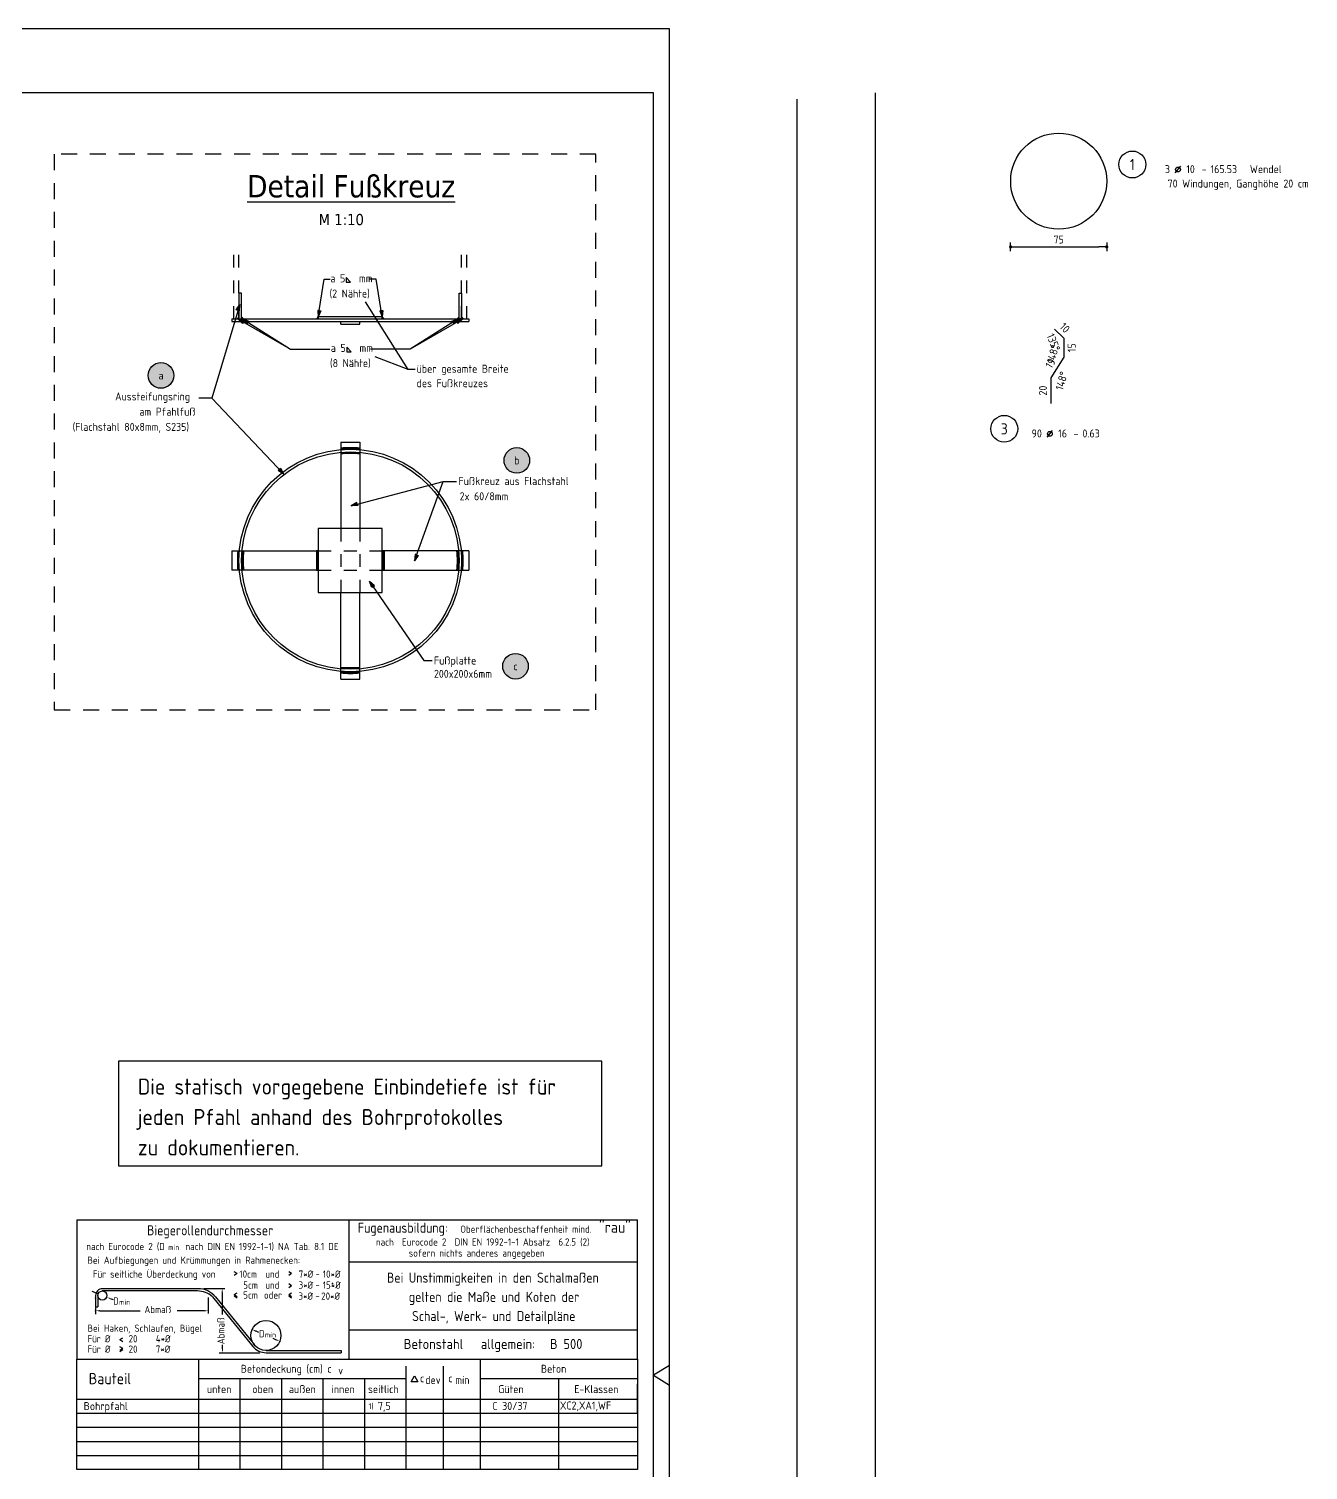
# Model space of a CAD drawing. Extents: x 37.9 to 57.7, y 18.9 to 39.9.
# Drawn here: x 47.76 to 57.74, y 28.67 to 39.92 of the extents above; entities that cross this region are included whole.
import ezdxf
from ezdxf.enums import TextEntityAlignment as Align

# ---------------------------------------------------------------- set-up
doc = ezdxf.new("R2010")
doc.units = 0
doc.header["$LTSCALE"] = 0.25
for name, pattern in [('AUSGEZOGEN', [1000.01, 1000, 0.01]), ('DOT', [0.175, 0.05, -0.125]), ('PUNKT', [0.175, 0.05, -0.125]), ('STRICHLINIE', [0.75, 0.5, -0.25])]:
    doc.linetypes.add(name, pattern=pattern)
for name, color, linetype in [('1__LINE_ACI_7', 7, 'Continuous'), ('DETAIL', 7, 'Continuous'), ('DRUEBER', 7, 'Continuous'), ('grau_hell', 7, 'Continuous'), ('HILFE', 7, 'Continuous'), ('MASSE', 7, 'Continuous'), ('OBJEKT', 7, 'Continuous'), ('POS', 7, 'Continuous'), ('RAHMEN', 7, 'Continuous'), ('RND', 7, 'Continuous'), ('TEXT', 7, 'Continuous')]:
    doc.layers.add(name, color=color, linetype=linetype)
doc.styles.add('helv', font='tahoma.ttf')
doc.styles.add('txt', font='isocp.shx')
doc.dimstyles.new('DOT_I', dxfattribs={"dimscale": 0.25, "dimtxt": 0.25, "dimasz": 0.25, "dimexe": 0.1, "dimexo": 0.3, "dimgap": 0.1, "dimtad": 1, "dimdec": 3, "dimzin": 3, "dimtxsty": 'txt', "dimblk": 'DOT', "dimblk1": 'DOT', "dimblk2": 'DOT', "dimsah": 1, "dimcen": 0.1, "dimse1": 1, "dimse2": 1, "dimazin": 0, "dimtfac": 1, "dimtdec": 4, "dimtix": 1, "dimtmove": 2, "dimatfit": 3, "dimfxl": 0, "dimtvp": 1, "dimtolj": 1, "dimtzin": 0, "dimarcsym": 0})

# ---------------------------------------------------------------- blocks, each defined once
blk = doc.blocks.new('DINA1')
at = {"layer": 'RAHMEN'}
for p, q in [((0, 59.4), (0, 0)), ((84.1, 59.4), (0, 59.4))]:
    blk.add_line(p, q, dxfattribs=at)
at = {"layer": 'RAHMEN', "color": 7, "linetype": 'Continuous'}
for p, q in [((41.74, 59.4), (42.05, 58.9)), ((42.05, 58.9), (42.36, 59.4))]:
    blk.add_line(p, q, dxfattribs=at)
at = {"layer": 'RAHMEN', "color": 5}
for p, q in [((2, 58.9), (2, 0.5)), ((83.6, 58.9), (2, 58.9))]:
    blk.add_line(p, q, dxfattribs=at)
blk = doc.blocks.new('RND_AUSZ')
at = {"layer": 'RND', "color": 7, "linetype": 'Continuous'}
blk.add_line((1.341, 0.262), (1.509, 0.466), dxfattribs=at)
at = {"layer": 'RND', "color": 1, "linetype": 'Continuous'}
blk.add_circle((0, 0.52), 0.42, dxfattribs=at)
at = {"layer": 'RND', "color": 7, "linetype": 'Continuous'}
blk.add_circle((1.425, 0.364), 0.075, dxfattribs=at)
at = {"layer": 'RND', "color": 7, "linetype": 'Continuous', "style": 'txt'}
blk.add_text('-', height=0.25, dxfattribs=at).set_placement((2.163, 0.25))
for tag, p in [('WIEOFT', (-0.536, 0.25)), ('STK', (1.174, 0.25))]:
    blk.add_attdef(tag, text='', height=0.25, dxfattribs=at).set_placement(p, align=Align.RIGHT)
at = {"layer": 'RND', "color": 1, "linetype": 'Continuous', "style": 'txt'}
blk.add_attdef('POS', text='', height=0.35, dxfattribs=at).set_placement((0, 0.52), align=Align.MIDDLE)
at = {"layer": 'RND', "color": 7, "linetype": 'Continuous', "style": 'txt'}
for tag, p in [('DS', (1.683, 0.25)), ('LANG', (2.441, 0.25)), ('TEXT', (3.669, 0.25))]:
    blk.add_attdef(tag, p, '', height=0.25, dxfattribs=at)
blk = doc.blocks.new('DOT')
at = {"layer": 'MASSE', "color": 7, "linetype": 'Continuous'}
for p, q in [((0, 0), (-1, 0)), ((0, 0.54), (0, -0.54))]:
    blk.add_line(p, q, dxfattribs=at)
at = {"layer": 'MASSE', "color": 7, "linetype": 'Continuous', "const_width": 0.2}
blk.add_lwpolyline([(-0.1, 0, 1), (0.1, 0, 1)], format="xyb", close=True, dxfattribs=at)
blk = doc.blocks.new('*D31')
at = {"layer": 'Defpoints', "color": 0, "linetype": 'AUSGEZOGEN', "transparency": 16777216}
for p in [(55.419, 38.531), (56.169, 38.531), (56.169, 38.218)]:
    blk.add_point(p, dxfattribs=at)
at = {"layer": 'RND', "color": 0, "linetype": 'AUSGEZOGEN', "lineweight": -2, "transparency": 16777216}
blk.add_line((55.482, 38.218), (56.107, 38.218), dxfattribs=at)
at = {"layer": 'RND', "color": 0, "linetype": 'AUSGEZOGEN', "lineweight": -2, "transparency": 16777216, "xscale": 0.0625, "yscale": 0.0625, "zscale": 0.0625, "rotation": 180}
blk.add_blockref('DOT', (55.419, 38.218), dxfattribs=at)
at = {"layer": 'RND', "color": 0, "linetype": 'AUSGEZOGEN', "lineweight": -2, "transparency": 16777216, "xscale": 0.0625, "yscale": 0.0625, "zscale": 0.0625}
blk.add_blockref('DOT', (56.169, 38.218), dxfattribs=at)
at = {"layer": 'RND', "color": 0, "linetype": 'AUSGEZOGEN', "transparency": 16777216, "insert": (55.794, 38.275), "char_height": 0.0625, "attachment_point": 5, "style": 'txt'}
blk.add_mtext('\\A1;75', dxfattribs=at)
blk = doc.blocks.new('Pfeillinie')
at = {"layer": 'TEXT', "linetype": 'Continuous'}
blk.add_hatch(color=7, dxfattribs=at).paths.add_polyline_path([(0, 0), (-0.8, 0.2), (-0.8, 0), (-0.8, -0.2)])
at = {"layer": 'TEXT', "color": 7, "linetype": 'Continuous'}
for p, q in [((-0.8, 0), (-0.8, 0.2)), ((-0.8, 0.2), (0, 0)), ((-0.8, 0), (-0.8, -0.2)), ((-0.8, -0.2), (0, 0))]:
    blk.add_line(p, q, dxfattribs=at)
blk = doc.blocks.new('pos_ausz')
at = {"layer": 'grau_hell', "true_color": 0xfcfcfc}
blk.add_hatch(color=7, dxfattribs=at).paths.add_polyline_path([(-0.4, 0, 1), (0.4, 0, 1)])
at = {"layer": 'POS', "color": 1, "linetype": 'Continuous'}
blk.add_circle((0, 0), 0.4, dxfattribs=at)
at = {"layer": 'POS', "color": 7, "linetype": 'Continuous', "style": 'txt'}
blk.add_attdef('POSNAME', text='', height=0.25, dxfattribs=at).set_placement((0, 0), align=Align.MIDDLE)
blk.add_attdef('POSABM', (0.6, 0.05), '', height=0.25, dxfattribs=at)
blk = doc.blocks.new('*D38')
at = {"layer": 'Defpoints', "color": 0, "linetype": 'AUSGEZOGEN', "transparency": 16777216}
for p in [(55.783, 37.506), (55.798, 37.541), (55.833, 37.506), (55.833, 37.431)]:
    blk.add_point(p, dxfattribs=at)
at = {"layer": 'RND', "color": 0, "linetype": 'AUSGEZOGEN', "transparency": 16777216, "insert": (55.753, 37.472), "char_height": 0.0625, "attachment_point": 5, "rotation": 292.5, "style": 'txt'}
blk.add_mtext('\\A1;135°', dxfattribs=at)
blk = doc.blocks.new('*D39')
at = {"layer": 'Defpoints', "color": 0, "linetype": 'AUSGEZOGEN', "transparency": 16777216}
for p in [(55.795, 37.388), (55.833, 37.431), (55.783, 37.276), (55.833, 37.356)]:
    blk.add_point(p, dxfattribs=at)
at = {"layer": 'RND', "color": 0, "linetype": 'AUSGEZOGEN', "transparency": 16777216, "insert": (55.749, 37.38), "char_height": 0.0625, "attachment_point": 5, "rotation": 73.9973, "style": 'txt'}
blk.add_mtext('\\A1;148°', dxfattribs=at)
blk = doc.blocks.new('*D40')
at = {"layer": 'Defpoints', "color": 0, "linetype": 'AUSGEZOGEN', "transparency": 16777216}
for p in [(55.783, 37.276), (55.733, 37.196), (55.771, 37.163), (55.733, 37.096)]:
    blk.add_point(p, dxfattribs=at)
at = {"layer": 'RND', "color": 0, "linetype": 'AUSGEZOGEN', "transparency": 16777216, "insert": (55.817, 37.172), "char_height": 0.0625, "attachment_point": 5, "rotation": 73.9973, "style": 'txt'}
blk.add_mtext('\\A1;148°', dxfattribs=at)

msp = doc.modelspace()

# ---------------------------------------------------------------- linework, layer by layer
at = {"layer": '1__LINE_ACI_7'}
for p, q in [((49.3838, 37.6584), (49.3959, 37.6584)), ((49.3866, 37.6612), (49.3959, 37.6612)), ((49.3894, 37.664), (49.3959, 37.664)), ((49.3922, 37.6668), (49.3959, 37.6668)), ((49.395, 37.6696), (49.3959, 37.6696)), ((49.4169, 37.6696), (49.4159, 37.6696)), ((49.4196, 37.6668), (49.4159, 37.6668)), ((49.4225, 37.664), (49.4159, 37.664)), ((49.4253, 37.6612), (49.4159, 37.6612)), ((49.4281, 37.6584), (49.4159, 37.6584)), ((50.0025, 37.6584), (50.0147, 37.6584)), ((50.0053, 37.6612), (50.0147, 37.6612)), ((50.0081, 37.664), (50.0147, 37.664)), ((50.0109, 37.6668), (50.0147, 37.6668)), ((50.0137, 37.6696), (50.0147, 37.6696)), ((50.5156, 37.6696), (50.5147, 37.6696)), ((50.5184, 37.6668), (50.5147, 37.6668)), ((50.5213, 37.664), (50.5147, 37.664)), ((50.5241, 37.6612), (50.5147, 37.6612)), ((50.5268, 37.6584), (50.5147, 37.6584)), ((51.1013, 37.6584), (51.1134, 37.6584)), ((51.1041, 37.6612), (51.1134, 37.6612)), ((51.1069, 37.664), (51.1134, 37.664)), ((51.1097, 37.6668), (51.1134, 37.6668)), ((51.1125, 37.6696), (51.1134, 37.6696)), ((51.1344, 37.6696), (51.1334, 37.6696)), ((51.1371, 37.6668), (51.1334, 37.6668)), ((51.14, 37.664), (51.1334, 37.664)), ((51.1428, 37.6612), (51.1334, 37.6612)), ((51.1456, 37.6584), (51.1334, 37.6584)), ((50.1916, 36.6465), (50.1916, 36.634)), ((50.1916, 36.6139), (50.1916, 36.6013)), ((50.1944, 36.6468), (50.1944, 36.6342)), ((50.1944, 36.6141), (50.1944, 36.6016)), ((50.1973, 36.647), (50.1973, 36.6345)), ((50.1973, 36.6144), (50.1973, 36.6018)), ((50.2001, 36.6472), (50.2001, 36.6347)), ((50.2001, 36.6146), (50.2001, 36.602)), ((50.2028, 36.6474), (50.2028, 36.6349)), ((50.2028, 36.6148), (50.2028, 36.6023)), ((50.2057, 36.6477), (50.2057, 36.6351)), ((50.2057, 36.615), (50.2057, 36.6025)), ((50.2085, 36.6478), (50.2085, 36.6353)), ((50.2085, 36.6152), (50.2085, 36.6027)), ((50.2112, 36.648), (50.2112, 36.6355)), ((50.2112, 36.6154), (50.2112, 36.6029)), ((50.2141, 36.6482), (50.2141, 36.6357)), ((50.2141, 36.6156), (50.2141, 36.603)), ((50.2169, 36.6484), (50.2169, 36.6359)), ((50.2169, 36.6157), (50.2169, 36.6032)), ((50.2197, 36.6485), (50.2197, 36.636)), ((50.2197, 36.6159), (50.2197, 36.6034)), ((50.2225, 36.6487), (50.2225, 36.6362)), ((50.2225, 36.616), (50.2225, 36.6035)), ((50.2253, 36.6488), (50.2253, 36.6363)), ((50.2253, 36.6162), (50.2253, 36.6037)), ((50.2282, 36.6489), (50.2282, 36.6364)), ((50.2282, 36.6163), (50.2282, 36.6038)), ((50.231, 36.6491), (50.231, 36.6366)), ((50.231, 36.6164), (50.231, 36.6039)), ((50.2337, 36.6492), (50.2337, 36.6367)), ((50.2337, 36.6165), (50.2337, 36.604)), ((50.2366, 36.6493), (50.2366, 36.6368)), ((50.2366, 36.6166), (50.2366, 36.6041)), ((50.2394, 36.6494), (50.2394, 36.6369)), ((50.2394, 36.6167), (50.2394, 36.6042)), ((50.2422, 36.6494), (50.2422, 36.6369)), ((50.2422, 36.6168), (50.2422, 36.6043)), ((50.245, 36.6495), (50.245, 36.637)), ((50.245, 36.6169), (50.245, 36.6044)), ((50.2478, 36.6496), (50.2478, 36.6371)), ((50.2478, 36.6169), (50.2478, 36.6044)), ((50.2506, 36.6496), (50.2506, 36.6371)), ((50.2506, 36.617), (50.2506, 36.6045)), ((50.2535, 36.6497), (50.2535, 36.6372)), ((50.2535, 36.617), (50.2535, 36.6045)), ((50.2562, 36.6497), (50.2562, 36.6372)), ((50.2562, 36.6171), (50.2562, 36.6046)), ((50.259, 36.6497), (50.259, 36.6372)), ((50.259, 36.6171), (50.259, 36.6046)), ((50.2619, 36.6497), (50.2619, 36.6372)), ((50.2619, 36.6171), (50.2619, 36.6046)), ((50.2647, 36.6497), (50.2647, 36.6372)), ((50.2647, 36.6171), (50.2647, 36.6046)), ((50.2674, 36.6497), (50.2674, 36.6372)), ((50.2674, 36.6171), (50.2674, 36.6046)), ((50.2703, 36.6497), (50.2703, 36.6372)), ((50.2703, 36.6171), (50.2703, 36.6046)), ((50.2731, 36.6497), (50.2731, 36.6372)), ((50.2731, 36.6171), (50.2731, 36.6046)), ((50.2759, 36.6497), (50.2759, 36.6372)), ((50.2759, 36.617), (50.2759, 36.6045)), ((50.2787, 36.6496), (50.2787, 36.6371)), ((50.2787, 36.617), (50.2787, 36.6045)), ((50.2815, 36.6496), (50.2815, 36.6371)), ((50.2815, 36.6169), (50.2815, 36.6044)), ((50.2843, 36.6495), (50.2843, 36.637)), ((50.2843, 36.6169), (50.2843, 36.6044)), ((50.2871, 36.6494), (50.2871, 36.6369)), ((50.2871, 36.6168), (50.2871, 36.6043)), ((50.2899, 36.6494), (50.2899, 36.6369)), ((50.2899, 36.6167), (50.2899, 36.6042)), ((50.2927, 36.6493), (50.2927, 36.6368)), ((50.2927, 36.6166), (50.2927, 36.6041)), ((50.2956, 36.6492), (50.2956, 36.6367)), ((50.2956, 36.6165), (50.2956, 36.604)), ((50.2984, 36.6491), (50.2984, 36.6366)), ((50.2984, 36.6164), (50.2984, 36.6039)), ((50.3012, 36.6489), (50.3012, 36.6364)), ((50.3012, 36.6163), (50.3012, 36.6038)), ((50.304, 36.6488), (50.304, 36.6363)), ((50.304, 36.6162), (50.304, 36.6037)), ((50.3068, 36.6487), (50.3068, 36.6362)), ((50.3068, 36.616), (50.3068, 36.6035)), ((50.3096, 36.6485), (50.3096, 36.636)), ((50.3096, 36.6159), (50.3096, 36.6034)), ((50.3124, 36.6484), (50.3124, 36.6359)), ((50.3124, 36.6157), (50.3124, 36.6032)), ((50.3152, 36.6482), (50.3152, 36.6357)), ((50.3152, 36.6156), (50.3152, 36.603)), ((50.3181, 36.648), (50.3181, 36.6355)), ((50.3181, 36.6154), (50.3181, 36.6029)), ((50.3209, 36.6479), (50.3209, 36.6353)), ((50.3209, 36.6152), (50.3209, 36.6027)), ((50.3236, 36.6477), (50.3236, 36.6351)), ((50.3236, 36.615), (50.3236, 36.6025)), ((50.3265, 36.6475), (50.3265, 36.6349)), ((50.3265, 36.6148), (50.3265, 36.6023)), ((50.3293, 36.6472), (50.3293, 36.6347)), ((50.3293, 36.6146), (50.3293, 36.602)), ((50.3321, 36.647), (50.3321, 36.6345)), ((50.3321, 36.6144), (50.3321, 36.6018)), ((50.3349, 36.6468), (50.3349, 36.6342)), ((50.3349, 36.6141), (50.3349, 36.6016)), ((50.3377, 36.6465), (50.3377, 36.634)), ((50.3377, 36.6139), (50.3377, 36.6013)), ((49.3838, 35.7911), (49.3963, 35.7911)), ((49.3838, 35.7882), (49.3963, 35.7882)), ((49.3839, 35.7939), (49.3964, 35.7939)), ((49.384, 35.7967), (49.3965, 35.7967)), ((49.3841, 35.7995), (49.3966, 35.7995)), ((49.3842, 35.8023), (49.3967, 35.8023)), ((49.3843, 35.8052), (49.3968, 35.8052)), ((49.3845, 35.808), (49.397, 35.808)), ((49.3846, 35.8107), (49.3971, 35.8107)), ((49.3847, 35.8136), (49.3973, 35.8136)), ((49.3849, 35.8164), (49.3974, 35.8164)), ((49.3851, 35.8192), (49.3976, 35.8192)), ((49.3852, 35.822), (49.3978, 35.822)), ((49.3854, 35.8248), (49.398, 35.8248)), ((49.3856, 35.8276), (49.3981, 35.8276)), ((49.3858, 35.8305), (49.3984, 35.8305)), ((49.386, 35.8332), (49.3986, 35.8332)), ((49.3863, 35.836), (49.3988, 35.836)), ((49.3865, 35.8389), (49.399, 35.8389)), ((49.3867, 35.8417), (49.3993, 35.8417)), ((49.4164, 35.7882), (49.4289, 35.7882)), ((49.4165, 35.7911), (49.429, 35.7911)), ((49.4166, 35.7967), (49.4292, 35.7967)), ((49.4166, 35.7939), (49.4291, 35.7939)), ((49.4167, 35.7995), (49.4293, 35.7995)), ((49.4169, 35.8023), (49.4294, 35.8023)), ((49.417, 35.8052), (49.4295, 35.8052)), ((49.4171, 35.808), (49.4296, 35.808)), ((49.4172, 35.8107), (49.4298, 35.8107)), ((49.4174, 35.8136), (49.4299, 35.8136)), ((49.4175, 35.8164), (49.4301, 35.8164)), ((49.4177, 35.8192), (49.4302, 35.8192)), ((49.4179, 35.822), (49.4304, 35.822)), ((49.4181, 35.8248), (49.4306, 35.8248)), ((49.4183, 35.8276), (49.4308, 35.8276)), ((49.4185, 35.8305), (49.431, 35.8305)), ((49.4187, 35.8332), (49.4312, 35.8332)), ((49.4189, 35.836), (49.4314, 35.836)), ((49.4191, 35.8389), (49.4317, 35.8389)), ((49.4194, 35.8417), (49.4319, 35.8417)), ((50.0034, 35.6936), (50.0034, 35.8436)), ((50.0062, 35.6936), (50.0062, 35.8436)), ((50.009, 35.6936), (50.009, 35.8436)), ((50.0119, 35.6936), (50.0119, 35.8436)), ((50.5175, 35.6936), (50.5175, 35.8436)), ((50.5203, 35.6936), (50.5203, 35.8436)), ((50.5231, 35.6936), (50.5231, 35.8436)), ((50.5259, 35.6936), (50.5259, 35.8436)), ((51.11, 35.8417), (51.0974, 35.8417)), ((51.1102, 35.8389), (51.0977, 35.8389)), ((51.1104, 35.836), (51.0979, 35.836)), ((51.1107, 35.8332), (51.0981, 35.8332)), ((51.1109, 35.8305), (51.0983, 35.8305)), ((51.1111, 35.8276), (51.0986, 35.8276)), ((51.1113, 35.8248), (51.0987, 35.8248)), ((51.1115, 35.822), (51.0989, 35.822)), ((51.1116, 35.8192), (51.0991, 35.8192)), ((51.1118, 35.8164), (51.0993, 35.8164)), ((51.112, 35.8136), (51.0994, 35.8136)), ((51.1121, 35.8107), (51.0996, 35.8107)), ((51.1122, 35.808), (51.0997, 35.808)), ((51.1124, 35.8052), (51.0999, 35.8052)), ((51.1125, 35.8023), (51.1, 35.8023)), ((51.1126, 35.7995), (51.1001, 35.7995)), ((51.1127, 35.7967), (51.1002, 35.7967)), ((51.1128, 35.7939), (51.1003, 35.7939)), ((51.1129, 35.7911), (51.1004, 35.7911)), ((51.1129, 35.7882), (51.1004, 35.7882)), ((51.1426, 35.8417), (51.1301, 35.8417)), ((51.1429, 35.8389), (51.1303, 35.8389)), ((51.1431, 35.836), (51.1306, 35.836)), ((51.1433, 35.8332), (51.1308, 35.8332)), ((51.1435, 35.8305), (51.131, 35.8305)), ((51.1437, 35.8276), (51.1312, 35.8276)), ((51.1439, 35.8248), (51.1314, 35.8248)), ((51.1441, 35.822), (51.1316, 35.822)), ((51.1443, 35.8192), (51.1318, 35.8192)), ((51.1445, 35.8164), (51.1319, 35.8164)), ((51.1446, 35.8136), (51.1321, 35.8136)), ((51.1448, 35.8107), (51.1322, 35.8107)), ((51.1449, 35.808), (51.1324, 35.808)), ((51.145, 35.8052), (51.1325, 35.8052)), ((51.1451, 35.8023), (51.1326, 35.8023)), ((51.1453, 35.7995), (51.1327, 35.7995)), ((51.1454, 35.7967), (51.1328, 35.7967)), ((51.1454, 35.7939), (51.1329, 35.7939)), ((51.1455, 35.7911), (51.133, 35.7911)), ((51.1456, 35.7882), (51.1331, 35.7882)), ((49.3835, 35.7743), (49.396, 35.7743)), ((49.3835, 35.7714), (49.396, 35.7714)), ((49.3835, 35.7686), (49.396, 35.7686)), ((49.3835, 35.7659), (49.396, 35.7659)), ((49.3835, 35.763), (49.396, 35.763)), ((49.3836, 35.7827), (49.3961, 35.7827)), ((49.3836, 35.7798), (49.3961, 35.7798)), ((49.3836, 35.7771), (49.3961, 35.7771)), ((49.3836, 35.7602), (49.3961, 35.7602)), ((49.3836, 35.7574), (49.3961, 35.7574)), ((49.3836, 35.7546), (49.3961, 35.7546)), ((49.3837, 35.7855), (49.3962, 35.7855)), ((49.3837, 35.7518), (49.3962, 35.7518)), ((49.3838, 35.749), (49.3963, 35.749)), ((49.3838, 35.7461), (49.3963, 35.7461)), ((49.3839, 35.7434), (49.3964, 35.7434)), ((49.384, 35.7406), (49.3965, 35.7406)), ((49.3841, 35.7377), (49.3966, 35.7377)), ((49.3842, 35.7349), (49.3967, 35.7349)), ((49.3843, 35.7322), (49.3968, 35.7322)), ((49.3845, 35.7293), (49.397, 35.7293)), ((49.3846, 35.7265), (49.3971, 35.7265)), ((49.3847, 35.7236), (49.3973, 35.7236)), ((49.3849, 35.7209), (49.3974, 35.7209)), ((49.3851, 35.7181), (49.3976, 35.7181)), ((49.3852, 35.7152), (49.3978, 35.7152)), ((49.3854, 35.7124), (49.398, 35.7124)), ((49.3856, 35.7097), (49.3981, 35.7097)), ((49.3858, 35.7068), (49.3984, 35.7068)), ((49.386, 35.704), (49.3986, 35.704)), ((49.3863, 35.7013), (49.3988, 35.7013)), ((49.3865, 35.6984), (49.399, 35.6984)), ((49.3867, 35.6956), (49.3993, 35.6956)), ((49.4162, 35.7771), (49.4287, 35.7771)), ((49.4162, 35.7743), (49.4287, 35.7743)), ((49.4162, 35.7714), (49.4287, 35.7714)), ((49.4162, 35.7686), (49.4287, 35.7686)), ((49.4162, 35.7659), (49.4287, 35.7659)), ((49.4162, 35.763), (49.4287, 35.763)), ((49.4162, 35.7602), (49.4287, 35.7602)), ((49.4163, 35.7855), (49.4288, 35.7855)), ((49.4163, 35.7827), (49.4288, 35.7827)), ((49.4163, 35.7798), (49.4288, 35.7798)), ((49.4163, 35.7574), (49.4288, 35.7574)), ((49.4163, 35.7546), (49.4288, 35.7546)), ((49.4163, 35.7518), (49.4288, 35.7518)), ((49.4164, 35.749), (49.4289, 35.749)), ((49.4165, 35.7461), (49.429, 35.7461)), ((49.4166, 35.7434), (49.4291, 35.7434)), ((49.4166, 35.7406), (49.4292, 35.7406)), ((49.4167, 35.7377), (49.4293, 35.7377)), ((49.4169, 35.7349), (49.4294, 35.7349)), ((49.417, 35.7322), (49.4295, 35.7322)), ((49.4171, 35.7293), (49.4296, 35.7293)), ((49.4172, 35.7265), (49.4298, 35.7265)), ((49.4174, 35.7236), (49.4299, 35.7236)), ((49.4175, 35.7209), (49.4301, 35.7209)), ((49.4177, 35.7181), (49.4302, 35.7181)), ((49.4179, 35.7152), (49.4304, 35.7152)), ((49.4181, 35.7124), (49.4306, 35.7124)), ((49.4183, 35.7097), (49.4308, 35.7097)), ((49.4185, 35.7068), (49.431, 35.7068)), ((49.4187, 35.704), (49.4312, 35.704)), ((49.4189, 35.7013), (49.4314, 35.7013)), ((49.4191, 35.6984), (49.4317, 35.6984)), ((49.4194, 35.6956), (49.4319, 35.6956)), ((51.11, 35.6956), (51.0974, 35.6956)), ((51.1102, 35.6984), (51.0977, 35.6984)), ((51.1104, 35.7013), (51.0979, 35.7013)), ((51.1107, 35.704), (51.0981, 35.704)), ((51.1109, 35.7068), (51.0983, 35.7068)), ((51.1111, 35.7097), (51.0986, 35.7097)), ((51.1113, 35.7124), (51.0987, 35.7124)), ((51.1115, 35.7152), (51.0989, 35.7152)), ((51.1116, 35.7181), (51.0991, 35.7181)), ((51.1118, 35.7209), (51.0993, 35.7209)), ((51.112, 35.7236), (51.0994, 35.7236)), ((51.1121, 35.7265), (51.0996, 35.7265)), ((51.1122, 35.7293), (51.0997, 35.7293)), ((51.1124, 35.7322), (51.0999, 35.7322)), ((51.1125, 35.7349), (51.1, 35.7349)), ((51.1126, 35.7377), (51.1001, 35.7377)), ((51.1127, 35.7406), (51.1002, 35.7406)), ((51.1128, 35.7434), (51.1003, 35.7434)), ((51.1129, 35.749), (51.1004, 35.749)), ((51.1129, 35.7461), (51.1004, 35.7461)), ((51.113, 35.7855), (51.1005, 35.7855)), ((51.113, 35.7518), (51.1005, 35.7518)), ((51.1131, 35.7827), (51.1006, 35.7827)), ((51.1131, 35.7798), (51.1006, 35.7798)), ((51.1131, 35.7771), (51.1006, 35.7771)), ((51.1131, 35.7602), (51.1006, 35.7602)), ((51.1131, 35.7574), (51.1006, 35.7574)), ((51.1131, 35.7546), (51.1006, 35.7546)), ((51.1132, 35.7743), (51.1007, 35.7743)), ((51.1132, 35.7714), (51.1007, 35.7714)), ((51.1132, 35.7686), (51.1007, 35.7686)), ((51.1132, 35.7659), (51.1007, 35.7659)), ((51.1132, 35.763), (51.1007, 35.763)), ((51.1426, 35.6956), (51.1301, 35.6956)), ((51.1429, 35.6984), (51.1303, 35.6984)), ((51.1431, 35.7013), (51.1306, 35.7013)), ((51.1433, 35.704), (51.1308, 35.704)), ((51.1435, 35.7068), (51.131, 35.7068)), ((51.1437, 35.7097), (51.1312, 35.7097)), ((51.1439, 35.7124), (51.1314, 35.7124)), ((51.1441, 35.7152), (51.1316, 35.7152)), ((51.1443, 35.7181), (51.1318, 35.7181)), ((51.1445, 35.7209), (51.1319, 35.7209)), ((51.1446, 35.7236), (51.1321, 35.7236)), ((51.1448, 35.7265), (51.1322, 35.7265)), ((51.1449, 35.7293), (51.1324, 35.7293)), ((51.145, 35.7322), (51.1325, 35.7322)), ((51.1451, 35.7349), (51.1326, 35.7349)), ((51.1453, 35.7377), (51.1327, 35.7377)), ((51.1454, 35.7406), (51.1328, 35.7406)), ((51.1454, 35.7434), (51.1329, 35.7434)), ((51.1455, 35.7461), (51.133, 35.7461)), ((51.1456, 35.749), (51.1331, 35.749)), ((51.1457, 35.7855), (51.1332, 35.7855)), ((51.1457, 35.7827), (51.1332, 35.7827)), ((51.1458, 35.7798), (51.1332, 35.7798)), ((51.1458, 35.7574), (51.1332, 35.7574)), ((51.1457, 35.7546), (51.1332, 35.7546)), ((51.1457, 35.7518), (51.1332, 35.7518)), ((51.1458, 35.7771), (51.1333, 35.7771)), ((51.1458, 35.7743), (51.1333, 35.7743)), ((51.1458, 35.7714), (51.1333, 35.7714)), ((51.1458, 35.7686), (51.1333, 35.7686)), ((51.1458, 35.7659), (51.1333, 35.7659)), ((51.1458, 35.763), (51.1333, 35.763)), ((51.1458, 35.7602), (51.1333, 35.7602)), ((50.1916, 34.9234), (50.1916, 34.9359)), ((50.1916, 34.8907), (50.1916, 34.9033)), ((50.1944, 34.9232), (50.1944, 34.9357)), ((50.1944, 34.8905), (50.1944, 34.903)), ((50.1973, 34.9229), (50.1973, 34.9355)), ((50.1973, 34.8903), (50.1973, 34.9028)), ((50.2001, 34.9227), (50.2001, 34.9352)), ((50.2001, 34.89), (50.2001, 34.9026)), ((50.2028, 34.9225), (50.2028, 34.935)), ((50.2028, 34.8898), (50.2028, 34.9024)), ((50.2057, 34.9223), (50.2057, 34.9348)), ((50.2057, 34.8896), (50.2057, 34.9022)), ((50.2085, 34.9221), (50.2085, 34.9346)), ((50.2085, 34.8894), (50.2085, 34.902)), ((50.2112, 34.9219), (50.2112, 34.9344)), ((50.2112, 34.8892), (50.2112, 34.9018)), ((50.2141, 34.9217), (50.2141, 34.9342)), ((50.2141, 34.8891), (50.2141, 34.9016)), ((50.2169, 34.9216), (50.2169, 34.9341)), ((50.2169, 34.8889), (50.2169, 34.9014)), ((50.2197, 34.9214), (50.2197, 34.9339)), ((50.2197, 34.8887), (50.2197, 34.9013)), ((50.2225, 34.9213), (50.2225, 34.9338)), ((50.2225, 34.8886), (50.2225, 34.9011)), ((50.2253, 34.9211), (50.2253, 34.9336)), ((50.2253, 34.8885), (50.2253, 34.901)), ((50.2282, 34.921), (50.2282, 34.9335)), ((50.2282, 34.8883), (50.2282, 34.9008)), ((50.231, 34.9209), (50.231, 34.9334)), ((50.231, 34.8882), (50.231, 34.9007)), ((50.2337, 34.9208), (50.2337, 34.9333)), ((50.2337, 34.8881), (50.2337, 34.9006)), ((50.2366, 34.9207), (50.2366, 34.9332)), ((50.2366, 34.888), (50.2366, 34.9005)), ((50.2394, 34.9206), (50.2394, 34.9331)), ((50.2394, 34.8879), (50.2394, 34.9004)), ((50.2422, 34.9205), (50.2422, 34.933)), ((50.2422, 34.8878), (50.2422, 34.9003)), ((50.245, 34.9204), (50.245, 34.9329)), ((50.245, 34.8878), (50.245, 34.9003)), ((50.2478, 34.9204), (50.2478, 34.9329)), ((50.2478, 34.8877), (50.2478, 34.9002)), ((50.2506, 34.9203), (50.2506, 34.9328)), ((50.2506, 34.8877), (50.2506, 34.9002)), ((50.2535, 34.9203), (50.2535, 34.9328)), ((50.2535, 34.8876), (50.2535, 34.9001)), ((50.2562, 34.9202), (50.2562, 34.9327)), ((50.2562, 34.8876), (50.2562, 34.9001)), ((50.259, 34.9202), (50.259, 34.9327)), ((50.259, 34.8876), (50.259, 34.9001)), ((50.2619, 34.9202), (50.2619, 34.9327)), ((50.2619, 34.8875), (50.2619, 34.9)), ((50.2647, 34.9202), (50.2647, 34.9327)), ((50.2647, 34.8875), (50.2647, 34.9)), ((50.2674, 34.9202), (50.2674, 34.9327)), ((50.2674, 34.8875), (50.2674, 34.9)), ((50.2703, 34.9202), (50.2703, 34.9327)), ((50.2703, 34.8876), (50.2703, 34.9001)), ((50.2731, 34.9202), (50.2731, 34.9327)), ((50.2731, 34.8876), (50.2731, 34.9001)), ((50.2759, 34.9203), (50.2759, 34.9328)), ((50.2759, 34.8876), (50.2759, 34.9001)), ((50.2787, 34.9203), (50.2787, 34.9328)), ((50.2787, 34.8877), (50.2787, 34.9002)), ((50.2815, 34.9204), (50.2815, 34.9329)), ((50.2815, 34.8877), (50.2815, 34.9002)), ((50.2843, 34.9204), (50.2843, 34.9329)), ((50.2843, 34.8878), (50.2843, 34.9003)), ((50.2871, 34.9205), (50.2871, 34.933)), ((50.2871, 34.8878), (50.2871, 34.9003)), ((50.2899, 34.9206), (50.2899, 34.9331)), ((50.2899, 34.8879), (50.2899, 34.9004)), ((50.2927, 34.9207), (50.2927, 34.9332)), ((50.2927, 34.888), (50.2927, 34.9005)), ((50.2956, 34.9208), (50.2956, 34.9333)), ((50.2956, 34.8881), (50.2956, 34.9006)), ((50.2984, 34.9209), (50.2984, 34.9334)), ((50.2984, 34.8882), (50.2984, 34.9007)), ((50.3012, 34.921), (50.3012, 34.9335)), ((50.3012, 34.8883), (50.3012, 34.9008)), ((50.304, 34.9211), (50.304, 34.9336)), ((50.304, 34.8885), (50.304, 34.901)), ((50.3068, 34.9212), (50.3068, 34.9338)), ((50.3068, 34.8886), (50.3068, 34.9011)), ((50.3096, 34.9214), (50.3096, 34.9339)), ((50.3096, 34.8887), (50.3096, 34.9013)), ((50.3124, 34.9216), (50.3124, 34.9341)), ((50.3124, 34.8889), (50.3124, 34.9014)), ((50.3152, 34.9217), (50.3152, 34.9342)), ((50.3152, 34.8891), (50.3152, 34.9016)), ((50.3181, 34.9219), (50.3181, 34.9344)), ((50.3181, 34.8892), (50.3181, 34.9018)), ((50.3209, 34.9221), (50.3209, 34.9346)), ((50.3209, 34.8894), (50.3209, 34.902)), ((50.3236, 34.9223), (50.3236, 34.9348)), ((50.3236, 34.8896), (50.3236, 34.9022)), ((50.3265, 34.9225), (50.3265, 34.935)), ((50.3265, 34.8898), (50.3265, 34.9024)), ((50.3293, 34.9227), (50.3293, 34.9352)), ((50.3293, 34.89), (50.3293, 34.9026)), ((50.3321, 34.9229), (50.3321, 34.9355)), ((50.3321, 34.8903), (50.3321, 34.9028)), ((50.3349, 34.9232), (50.3349, 34.9357)), ((50.3349, 34.8905), (50.3349, 34.903)), ((50.3377, 34.9234), (50.3377, 34.9359)), ((50.3377, 34.8907), (50.3377, 34.9033))]:
    msp.add_line(p, q, dxfattribs=at)
for points in [[(50.2338, 37.9416), (50.2674, 37.9416), (50.2338, 37.9776)], [(49.4159, 37.6555), (49.4159, 37.8555), (49.3959, 37.8555), (49.3959, 37.6555)], [(51.1134, 37.6555), (51.1134, 37.8555), (51.1334, 37.8555), (51.1334, 37.6555)], [(49.3959, 37.6705), (49.3809, 37.6555), (49.3959, 37.6555)], [(49.4159, 37.6705), (49.4309, 37.6555), (49.4159, 37.6555)], [(50.0147, 37.6705), (49.9997, 37.6555), (50.0147, 37.6555)], [(50.0147, 37.6555), (50.5147, 37.6555), (50.5147, 37.6705), (50.0147, 37.6705)], [(50.5147, 37.6705), (50.5297, 37.6555), (50.5147, 37.6555)], [(51.1134, 37.6705), (51.0984, 37.6555), (51.1134, 37.6555)], [(51.1334, 37.6705), (51.1484, 37.6555), (51.1334, 37.6555)], [(50.2372, 37.3984), (50.2708, 37.3984), (50.2372, 37.4344)], [(50.0147, 35.5187), (50.5147, 35.5187), (50.5147, 36.0186), (50.0147, 36.0186)], [(50.0147, 35.8436), (50.0006, 35.8436), (50.0006, 35.6936), (50.0147, 35.6936)], [(50.5147, 35.8436), (50.5288, 35.8436), (50.5288, 35.6936), (50.5147, 35.6936)]]:
    msp.add_lwpolyline(points, close=True, dxfattribs=at)
at = {"layer": 'DETAIL', "color": 102, "linetype": 'STRICHLINIE'}
msp.add_lwpolyline([(47.9539, 38.9406), (47.9539, 34.6022), (52.1824, 34.6022), (52.1824, 38.9406)], close=True, dxfattribs=at)
at = {"layer": 'DRUEBER', "color": 7, "linetype": 'DOT'}
for p, q in [((49.3559, 37.6555), (49.3559, 38.2071)), ((49.3959, 37.6555), (49.3959, 38.2071)), ((51.1334, 37.6555), (51.1334, 38.2071)), ((51.1734, 37.6555), (51.1734, 38.2071))]:
    msp.add_line(p, q, dxfattribs=at)
at = {"layer": 'DRUEBER', "color": 7, "linetype": 'PUNKT', "ltscale": 0.7}
for p, q in [((50.1897, 36.0186), (50.1897, 35.5187)), ((50.3397, 36.0186), (50.3397, 35.5187)), ((50.0147, 35.8436), (50.5147, 35.8436)), ((50.0147, 35.6936), (50.5147, 35.6936))]:
    msp.add_line(p, q, dxfattribs=at)
at = {"layer": 'HILFE', "color": 102, "linetype": 'AUSGEZOGEN'}
for p, q in [((50.7169, 37.2603), (50.3833, 37.7896)), ((50.7169, 37.2603), (50.458, 37.3581)), ((50.7701, 37.2603), (50.7169, 37.2603))]:
    msp.add_line(p, q, dxfattribs=at)
at = {"layer": 'OBJEKT', "color": 7, "linetype": 'AUSGEZOGEN'}
for p, q in [((49.3397, 37.6555), (51.1897, 37.6555)), ((49.3397, 37.6555), (49.3397, 37.6355)), ((49.3397, 37.6355), (51.1897, 37.6355)), ((50.1897, 37.6155), (50.1897, 37.6355)), ((50.1897, 37.6355), (50.3397, 37.6355)), ((50.1897, 37.6155), (50.3397, 37.6155)), ((50.3397, 37.6155), (50.3397, 37.6355)), ((51.1897, 37.6555), (51.1897, 37.6355)), ((50.1897, 36.6936), (50.3397, 36.6936)), ((50.1897, 36.6936), (50.1897, 36.0186)), ((50.3397, 36.6936), (50.3397, 36.0186)), ((49.3397, 35.8436), (50.0147, 35.8436)), ((49.3397, 35.8436), (49.3397, 35.6936)), ((51.1897, 35.8436), (50.5147, 35.8436)), ((51.1897, 35.8436), (51.1897, 35.6936)), ((50.0147, 35.6936), (49.3397, 35.6936)), ((50.5147, 35.6936), (51.1897, 35.6936)), ((50.1897, 34.8437), (50.1897, 35.5187)), ((50.3397, 34.8437), (50.3397, 35.5187)), ((50.1897, 34.8437), (50.3397, 34.8437))]:
    msp.add_line(p, q, dxfattribs=at)
for radius in [0.8687, 0.8487]:
    msp.add_circle((50.2647, 35.7686), radius, dxfattribs=at)
for centre, radius, start, end in [((50.2647, 35.7796), 0.87, 85.05457, 94.94543), ((50.2647, 35.7846), 0.82, 84.7522, 95.2478), ((50.2537, 35.7686), 0.87, 175.05457, 184.94543), ((50.2487, 35.7686), 0.82, 174.7522, 185.2478), ((50.2807, 35.7686), 0.82, 354.7522, 5.2478), ((50.2807, 35.7686), 0.82, 354.7522, 5.2478), ((50.2757, 35.7686), 0.87, 355.05457, 4.94543), ((50.2757, 35.7686), 0.87, 355.05457, 4.94543), ((50.2647, 35.7527), 0.82, 264.7522, 275.2478), ((50.2647, 35.7577), 0.87, 265.05457, 274.94543)]:
    msp.add_arc(centre, radius, start, end, dxfattribs=at)
at = {"layer": 'POS', "color": 1, "linetype": 'AUSGEZOGEN'}
for centre in [(48.787, 37.2138), (51.5645, 36.5507), (51.5544, 34.9435)]:
    msp.add_circle(centre, 0.1, dxfattribs=at)
at = {"layer": 'RAHMEN', "color": 5, "linetype": 'Continuous'}
for p, q in [((48.1315, 30.6226), (52.5065, 30.6226)), ((48.1315, 30.6226), (48.1315, 29.5331)), ((50.2561, 29.5331), (50.2561, 30.6226)), ((52.5065, 29.5331), (52.5065, 30.6226)), ((52.5065, 29.1063), (52.5065, 29.3374))]:
    msp.add_line(p, q, dxfattribs=at)
at = {"layer": 'RAHMEN', "color": 7, "linetype": 'AUSGEZOGEN'}
for p, q in [((50.2561, 30.2938), (52.5065, 30.2938)), ((49.3806, 30.2012), (49.3588, 30.2165)), ((49.3806, 30.2012), (49.3588, 30.1859)), ((49.8055, 30.2012), (49.7837, 30.2165)), ((49.8055, 30.2012), (49.7837, 30.1859)), ((49.3588, 30.0373), (49.3806, 30.0526)), ((49.7837, 30.0373), (49.8055, 30.0526)), ((49.8058, 30.1064), (49.784, 30.1216)), ((49.8058, 30.1064), (49.784, 30.0911)), ((49.3588, 30.0373), (49.3806, 30.022)), ((49.3588, 30.0276), (49.3806, 30.0123)), ((49.7837, 30.0373), (49.8055, 30.022)), ((49.7837, 30.0276), (49.8055, 30.0123)), ((50.2561, 29.7619), (52.5065, 29.7619)), ((48.4663, 29.6859), (48.4881, 29.7012)), ((48.4663, 29.6859), (48.4881, 29.6706)), ((48.4881, 29.6155), (48.4663, 29.6308)), ((48.4881, 29.6155), (48.4663, 29.6002)), ((48.4881, 29.6058), (48.4663, 29.5905)), ((48.1315, 29.2218), (52.5065, 29.2218)), ((48.1315, 29.1118), (52.5065, 29.1118)), ((48.1315, 29.0018), (52.5065, 29.0018)), ((48.1315, 28.8918), (52.5065, 28.8918)), ((48.1315, 28.7818), (52.5065, 28.7818))]:
    msp.add_line(p, q, dxfattribs=at)
at = {"layer": 'RAHMEN', "color": 7, "linetype": 'Continuous'}
for p, q in [((48.2964, 30.0432), (48.2497, 30.0612)), ((49.0772, 30.0835), (48.3294, 30.0835)), ((49.0708, 30.0658), (48.3294, 30.0658)), ((49.1228, 30.0852), (49.286, 30.0852)), ((49.2648, 30.0515), (49.2648, 29.881)), ((48.2762, 30.0303), (48.2762, 29.9418)), ((48.2762, 29.9418), (48.2939, 29.9418)), ((48.2762, 29.9361), (48.2762, 29.8859)), ((48.2939, 30.0303), (48.2939, 29.9418)), ((48.3893, 30.0075), (48.4128, 29.9984)), ((49.1562, 30.0155), (49.1562, 29.8888)), ((49.1884, 30.0211), (49.5034, 29.6335)), ((49.2126, 30.019), (49.5157, 29.646)), ((48.31, 29.9113), (48.6241, 29.9113)), ((49.1224, 29.9113), (48.9132, 29.9113)), ((49.5521, 29.7421), (49.5302, 29.7516)), ((49.267, 29.6163), (49.267, 29.6458)), ((49.6082, 29.6016), (50.1928, 29.6013)), ((49.6831, 29.6856), (49.6627, 29.6944)), ((50.1928, 29.6013), (50.1928, 29.5836)), ((49.0819, 28.6847), (49.0819, 29.5331)), ((49.2414, 29.5825), (49.5582, 29.5825)), ((49.6082, 29.5836), (50.1928, 29.5836)), ((51.2807, 28.6718), (51.2807, 29.5331)), ((49.4058, 28.6718), (49.4058, 29.3821)), ((49.7297, 28.6718), (49.7297, 29.3821)), ((50.0536, 28.6718), (50.0536, 29.3821)), ((50.3775, 28.6718), (50.3775, 29.3821)), ((50.7014, 28.6718), (50.7014, 29.4783)), ((50.9911, 28.6718), (50.9911, 29.4783)), ((51.8936, 28.6718), (51.8936, 29.3821)), ((49.0819, 28.6718), (49.0819, 29.2218)), ((50.7014, 28.6718), (50.7014, 29.2218))]:
    msp.add_line(p, q, dxfattribs=at)
at = {"layer": 'RAHMEN', "color": 1, "linetype": 'Continuous'}
for p, q in [((49.0819, 29.3821), (50.7014, 29.3821)), ((51.2807, 29.3821), (52.5065, 29.3821))]:
    msp.add_line(p, q, dxfattribs=at)
at = {"layer": 'RAHMEN', "color": 5, "linetype": 'AUSGEZOGEN'}
msp.add_lwpolyline([(48.1315, 29.5331), (52.5065, 29.5331), (52.5065, 28.6718), (48.1315, 28.6718)], close=True, dxfattribs=at)
at = {"layer": 'RAHMEN', "color": 1, "linetype": 'Continuous'}
msp.add_lwpolyline([(50.7658, 29.4044), (50.7931, 29.3572), (50.7386, 29.3572)], close=True, dxfattribs=at)
at = {"layer": 'RAHMEN', "color": 7, "linetype": 'Continuous'}
for centre, radius in [((48.3294, 30.0303), 0.0354), ((49.6066, 29.7186), 0.117)]:
    msp.add_circle(centre, radius, dxfattribs=at)
for centre, radius, start, end in [((48.3294, 30.0303), 0.0531, 89.99998, 180), ((49.0708, 29.8886), 0.1772, 48.41068, 90), ((49.0772, 29.9089), 0.1746, 39.09564, 90), ((49.6082, 29.7186), 0.135, 219.09564, 270)]:
    msp.add_arc(centre, radius, start, end, dxfattribs=at)
for p in [(50.1253, 30.1239), (48.2762, 30.0099), (48.2762, 29.9113), (49.4992, 29.765), (49.7141, 29.6723)]:
    msp.add_point(p, dxfattribs=at)
for points in [[(48.2704, 30.0486), (48.2735, 30.0567), (48.2964, 30.0432)], [(49.2704, 30.0515), (49.2591, 30.0515), (49.2648, 30.0852)], [(48.3877, 30.0034), (48.3908, 30.0116), (48.3648, 30.0169)], [(48.31, 29.9057), (48.31, 29.9169), (48.2762, 29.9113)], [(49.1224, 29.9057), (49.1224, 29.9169), (49.1562, 29.9113)], [(49.5279, 29.7464), (49.5324, 29.7568), (49.4992, 29.765)], [(49.2727, 29.6163), (49.2614, 29.6163), (49.267, 29.5825)], [(49.6809, 29.6805), (49.6854, 29.6908), (49.7141, 29.6723)]]:
    msp.add_solid(points, dxfattribs=at)
at = {"layer": 'RND', "color": 1, "linetype": 'AUSGEZOGEN'}
for points in [[(54.3642, 24.3707), (54.3642, 39.4207)], [(53.7538, 24.3216), (53.7538, 39.3716)], [(55.7626, 37.5765), (55.8333, 37.5057), (55.8333, 37.3557), (55.7333, 37.1957), (55.7333, 36.9957)]]:
    msp.add_lwpolyline(points, dxfattribs=at)
at = {"layer": 'RND', "color": 102, "linetype": 'AUSGEZOGEN'}
for points in [[(50.0147, 37.6705), (50.0617, 37.9644), (50.1071, 37.9644)], [(50.5147, 37.6705), (50.4676, 37.9644), (50.4154, 37.9644)], [(49.4028, 37.7689), (49.1845, 37.0371)], [(49.3872, 37.6555), (49.7969, 37.4202)], [(49.4222, 37.6555), (49.7969, 37.4202), (50.105, 37.4202)], [(51.1422, 37.6555), (50.7324, 37.4202), (50.4236, 37.4202)], [(51.1072, 37.6555), (50.7324, 37.4202)], [(49.7441, 36.4461), (49.1845, 37.0371), (49.0819, 37.0371)], [(50.2711, 36.1966), (50.9898, 36.385), (51.0948, 36.385)], [(50.7667, 35.7659), (50.9898, 36.385)], [(50.4158, 35.6054), (50.8376, 34.9896), (50.9041, 34.9896)]]:
    msp.add_lwpolyline(points, dxfattribs=at)
at = {"layer": 'RND', "color": 1, "linetype": 'AUSGEZOGEN'}
msp.add_circle((55.7943, 38.7309), 0.375, dxfattribs=at)
at = {"layer": 'TEXT', "color": 6, "linetype": 'AUSGEZOGEN'}
msp.add_lwpolyline([(48.456, 31.0427), (52.2276, 31.0427), (52.2276, 31.8598), (48.456, 31.8598)], close=True, dxfattribs=at)

# ---------------------------------------------------------------- block references
at = {"layer": 'POS', "color": 7, "linetype": 'AUSGEZOGEN', "xscale": 0.25, "yscale": 0.25, "zscale": 0.25}
for p, values in [((48.787, 37.2138), {'POSNAME': 'a'}), ((51.5645, 36.5507), {'POSNAME': 'b'}), ((51.5544, 34.9435), {'POSNAME': 'c'})]:
    msp.add_blockref('pos_ausz', p, dxfattribs=at).add_auto_attribs(values)
at = {"layer": 'RAHMEN', "xscale": 0.25, "yscale": 0.25, "zscale": 0.25, "rotation": 270}
msp.add_blockref('DINA1', (37.9065, 39.9202), dxfattribs=at)
at = {"layer": 'RND', "color": 7, "linetype": 'AUSGEZOGEN', "xscale": 0.25, "yscale": 0.25, "zscale": 0.25}
msp.add_blockref('RND_AUSZ', (56.3693, 38.7309), dxfattribs=at).add_auto_attribs({'POS': '1', 'STK': '3', 'DS': '10', 'LANG': '165.53', 'TEXT': 'Wendel'})
at = {"layer": 'RND', "color": 102, "linetype": 'AUSGEZOGEN'}
for p, xscale, yscale, zscale, rotation in [((49.4028, 37.7689), 0.0625, 0.0625, 0.0625, 71.3828238384178), ((50.0147, 37.6705), 0.0625, 0.0625, 0.0625, 260.8961460295923), ((50.5147, 37.6705), -0.06249999999999999, 0.0625, 0.0625, 99.10385397040767), ((49.3872, 37.6555), 0.0625, 0.0625, 0.0625, 149.2294592750493), ((49.4222, 37.6555), 0.0625, 0.0625, 0.0625, 146.5667975155847), ((51.1072, 37.6555), -0.0625, 0.0625, 0.0625, 212.8371033037031), ((51.1422, 37.6555), -0.06249999999999999, 0.06249999999999999, 0.0625, 210.3598725996235), ((49.7441, 36.4461), 0.06249999999999999, 0.06249999999999999, 0.06249999999999999, 312.7776804044841), ((50.2711, 36.1966), -0.06249999999999998, 0.06249999999999998, 0.06249999999999998, 14.98599334855662), ((50.7667, 35.7659), -0.06249999999999993, 0.0625, 0.0625, 71.60994314744644), ((50.4158, 35.6054), 0.0625, 0.0625, 0.0625, 124.2001031833384)]:
    msp.add_blockref('Pfeillinie', p, dxfattribs=dict(at, xscale=xscale, yscale=yscale, zscale=zscale, rotation=rotation))
at = {"layer": 'RND', "color": 1, "linetype": 'AUSGEZOGEN', "xscale": 0.25, "yscale": 0.25, "zscale": 0.25}
msp.add_blockref('RND_AUSZ', (55.3693, 36.6672), dxfattribs=at).add_auto_attribs({'POS': '3', 'STK': '90', 'DS': '16', 'LANG': '0.63'})

# ---------------------------------------------------------------- texts
at = {"layer": 'RAHMEN', "color": 1, "linetype": 'Continuous', "style": 'txt', "width": 0.95}
for s, p in [('Biegerollendurchmesser', (49.1705, 30.5004)), ('Fugenausbildung:', (50.6746, 30.5202)), ('Bei Unstimmigkeiten in den Schalmaßen', (51.3778, 30.1305)), ('gelten die Maße und Koten der', (51.3863, 29.9805)), ('Schal-, Werk- und Detailpläne', (51.3845, 29.8305))]:
    msp.add_text(s, height=0.07875, dxfattribs=at).set_placement(p, align=Align.CENTER)
at = {"layer": 'RAHMEN', "color": 7, "linetype": 'Continuous', "style": 'txt'}
for s, height, p in [('Oberflächenbeschaffenheit mind.', 0.05625, (51.1238, 30.5202)), ('nach  Eurocode 2  DIN EN 1992-1-1 Absatz  6.2.5 (2)', 0.05625, (50.4647, 30.4202)), ('sofern nichts anderes angegeben', 0.05625, (50.7213, 30.3336)), ('Bei Aufbiegungen und Krümmungen in Rahmenecken:', 0.05625, (48.2124, 30.2778)), ('10cm', 0.05625, (49.3991, 30.1697)), ('und', 0.05625, (49.6012, 30.1697)), ('7*%%C', 0.05625, (49.862, 30.1697)), ('-', 0.0563, (49.9928, 30.1697)), ('10*%%C', 0.05625, (50.0503, 30.1697)), ('5cm', 0.05625, (49.4288, 30.0058)), ('5cm', 0.05625, (49.4292, 30.0838)), ('oder', 0.05625, (49.5911, 30.0058)), ('und', 0.05625, (49.6015, 30.0838)), ('3*%%C', 0.05625, (49.8606, 29.9979)), ('3*%%C', 0.05625, (49.8613, 30.0838)), ('-', 0.0563, (49.9921, 30.0838)), ('20*%%C', 0.05625, (50.038, 29.9979)), ('15*%%C', 0.05625, (50.0503, 30.0838)), ('D', 0.0563, (48.4139, 29.9591)), ('Abmaß', 0.05625, (48.6579, 29.8931)), ('-', 0.0563, (49.9913, 29.9979)), ('Für %%C', 0.05625, (48.2134, 29.665)), ('Bei Haken, Schlaufen, Bügel', 0.05625, (48.2135, 29.7469)), ('20', 0.05625, (48.5344, 29.665)), ('4*%%C', 0.05625, (48.7464, 29.665)), ('D', 0.0563, (49.5525, 29.7039)), ('Für %%C', 0.05625, (48.2135, 29.584)), ('20', 0.05625, (48.5345, 29.584)), ('7*%%C', 0.05625, (48.7464, 29.584))]:
    msp.add_text(s, height=height, dxfattribs=at).set_placement(p)
msp.add_text('nach Eurocode 2 (D     nach DIN EN 1992-1-1) NA Tab. 8.1 DE', height=0.05625, dxfattribs=at).set_placement((49.1886, 30.3849), align=Align.CENTER)
msp.add_text('Für seitliche Überdeckung von', height=0.05625, dxfattribs=at).set_placement((49.2129, 30.1697), align=Align.RIGHT)
msp.add_text('Abmaß', height=0.05625, rotation=90, dxfattribs=at).set_placement((49.283, 29.6501))
at = {"layer": 'RAHMEN', "color": 1, "linetype": 'Continuous', "style": 'txt'}
for s, height, p in [('Betonstahl', 0.07875, (50.6819, 29.6126)), ('allgemein:', 0.07875, (51.2836, 29.6126)), ('B 500 ', 0.07875, (51.8229, 29.6126)), ('Betondeckung (cm) c', 0.0625, (49.4097, 29.4271)), ('Beton', 0.0625, (51.7528, 29.4271)), ('Bauteil', 0.0875, (48.2229, 29.3379)), ('v', 0.0625, (50.1705, 29.4139)), ('c', 0.0625, (50.8089, 29.353)), ('dev', 0.0625, (50.8497, 29.3398)), ('c', 0.0625, (51.03, 29.353)), ('min', 0.0625, (51.0843, 29.3398))]:
    msp.add_text(s, height=height, dxfattribs=at).set_placement(p)
at = {"layer": 'RND', "color": 7, "linetype": 'AUSGEZOGEN', "style": 'txt'}
msp.add_text('70 Windungen, Ganghöhe 20 cm', height=0.0625, dxfattribs=at).set_placement((56.6443, 38.6809))
for s, rotation, p in [('10', 315, (55.8422, 37.5853)), ('15', 90, (55.8958, 37.4307)), ('19', 57.99462, (55.7303, 37.3089)), ('20', 90, (55.6708, 37.0957))]:
    msp.add_text(s, height=0.063, rotation=rotation, dxfattribs=at).set_placement(p, align=Align.MIDDLE)
at = {"layer": 'TEXT', "color": 5, "linetype": 'AUSGEZOGEN', "style": 'helv'}
msp.add_text('%%UDetail Fußkreuz', height=0.175, dxfattribs=at).set_placement((49.4595, 38.6039))
at = {"layer": 'TEXT', "color": 1, "linetype": 'AUSGEZOGEN', "style": 'helv'}
msp.add_text('M 1:10', height=0.0875, dxfattribs=at).set_placement((50.0174, 38.3876))
at = {"layer": 'TEXT', "color": 7, "linetype": 'AUSGEZOGEN', "style": 'txt'}
for s, height, p in [('a 5   mm', 0.0625, (50.1094, 37.9409)), ('(2 Nähte)', 0.0625, (50.1026, 37.8222)), ('a 5   mm', 0.0625, (50.1128, 37.3977)), ('(8 Nähte)', 0.0625, (50.106, 37.279)), ('über gesamte Breite', 0.0625, (50.7821, 37.2351)), ('des Fußkreuzes', 0.0625, (50.7821, 37.1219)), ('Aussteifungsring', 0.0625, (48.4289, 37.0187)), ('am Pfahlfuß', 0.0625, (48.6182, 36.9)), ('(Flachstahl 80x8mm, S235)', 0.0625, (48.0971, 36.7812)), ('Fußkreuz aus Flachstahl', 0.0625, (51.1096, 36.3581)), ('2x 60/8mm', 0.0625, (51.1184, 36.2393)), ('Fußplatte', 0.0625, (50.9177, 34.9569)), ('200x200x6mm', 0.0625, (50.9177, 34.8532)), ('min', 0.04008, (48.8434, 30.3861)), ('min', 0.04008, (48.4592, 29.9584)), ('min', 0.04008, (49.5977, 29.7032)), ('unten', 0.0625, (49.1459, 29.268)), ('oben', 0.0625, (49.4997, 29.268)), ('außen', 0.0625, (49.7854, 29.268)), ('innen', 0.0625, (50.1187, 29.268)), ('seitlich', 0.0625, (50.4026, 29.268)), ('Güten', 0.0625, (51.4197, 29.268)), ('E-Klassen', 0.0625, (52.0135, 29.268)), ('Bohrpfahl', 0.0625, (48.1837, 29.136)), ('7,5', 0.0625, (50.4803, 29.1369)), ('C 30/37', 0.0625, (51.3743, 29.1369)), ('XC2,XA1,WF', 0.0625, (51.9009, 29.1403))]:
    msp.add_text(s, height=height, dxfattribs=at).set_placement(p)
at = {"layer": 'TEXT', "color": 6, "linetype": 'AUSGEZOGEN', "style": 'txt'}
for s, p in [('Die statisch vorgegebene Einbindetiefe ist für', (48.6065, 31.5991)), ('jeden Pfahl anhand des Bohrprotokolles', (48.6065, 31.3616)), ('zu dokumentieren.', (48.6065, 31.1241))]:
    msp.add_text(s, height=0.125, dxfattribs=at).set_placement(p)
at = {"layer": 'TEXT', "color": 1, "style": 'txt'}
msp.add_text('"rau"', height=0.0875, dxfattribs=at).set_placement((52.2062, 30.52))
at = {"layer": 'TEXT', "color": 102, "linetype": 'AUSGEZOGEN', "style": 'txt'}
msp.add_text('1)', height=0.045, dxfattribs=at).set_placement((50.4066, 29.1434))

# ---------------------------------------------------------------- dimensions: what is measured, and where the dimension line sits
at = {"layer": 'RND', "color": 7, "linetype": 'AUSGEZOGEN'}
dim = msp.add_linear_dim(base=(56.1693, 38.2184), p1=(55.4193, 38.5309), p2=(56.1693, 38.5309), dimstyle='DOT_I', override={"dimdec": 0, "dimlfac": 100}, dxfattribs=at)
dim.commit()
dim.dimension.update_dxf_attribs({"geometry": '*D31', "text_midpoint": (55.7943, 38.2747)})
for base, center, p1, p2, picture, middle in [((55.7833, 37.5057), (55.8333, 37.5057), (55.8333, 37.4307), (55.798, 37.5411), '*D38', (55.7525, 37.4723)), ((55.7954, 37.3883), (55.8333, 37.3557), (55.7833, 37.2757), (55.8333, 37.4307), '*D39', (55.7492, 37.3799)), ((55.7713, 37.1632), (55.7333, 37.1957), (55.7333, 37.0957), (55.7833, 37.2757), '*D40', (55.8175, 37.1716))]:
    dim = msp.add_angular_dim_3p(base=base, center=center, p1=p1, p2=p2, dimstyle='DOT_I', override={"dimdec": 2, "dimadec": 0}, dxfattribs=at)
    dim.commit()
    dim.dimension.update_dxf_attribs({"geometry": picture, "text_midpoint": middle, "dimtype": 165})

doc.saveas('drawing.dxf')
